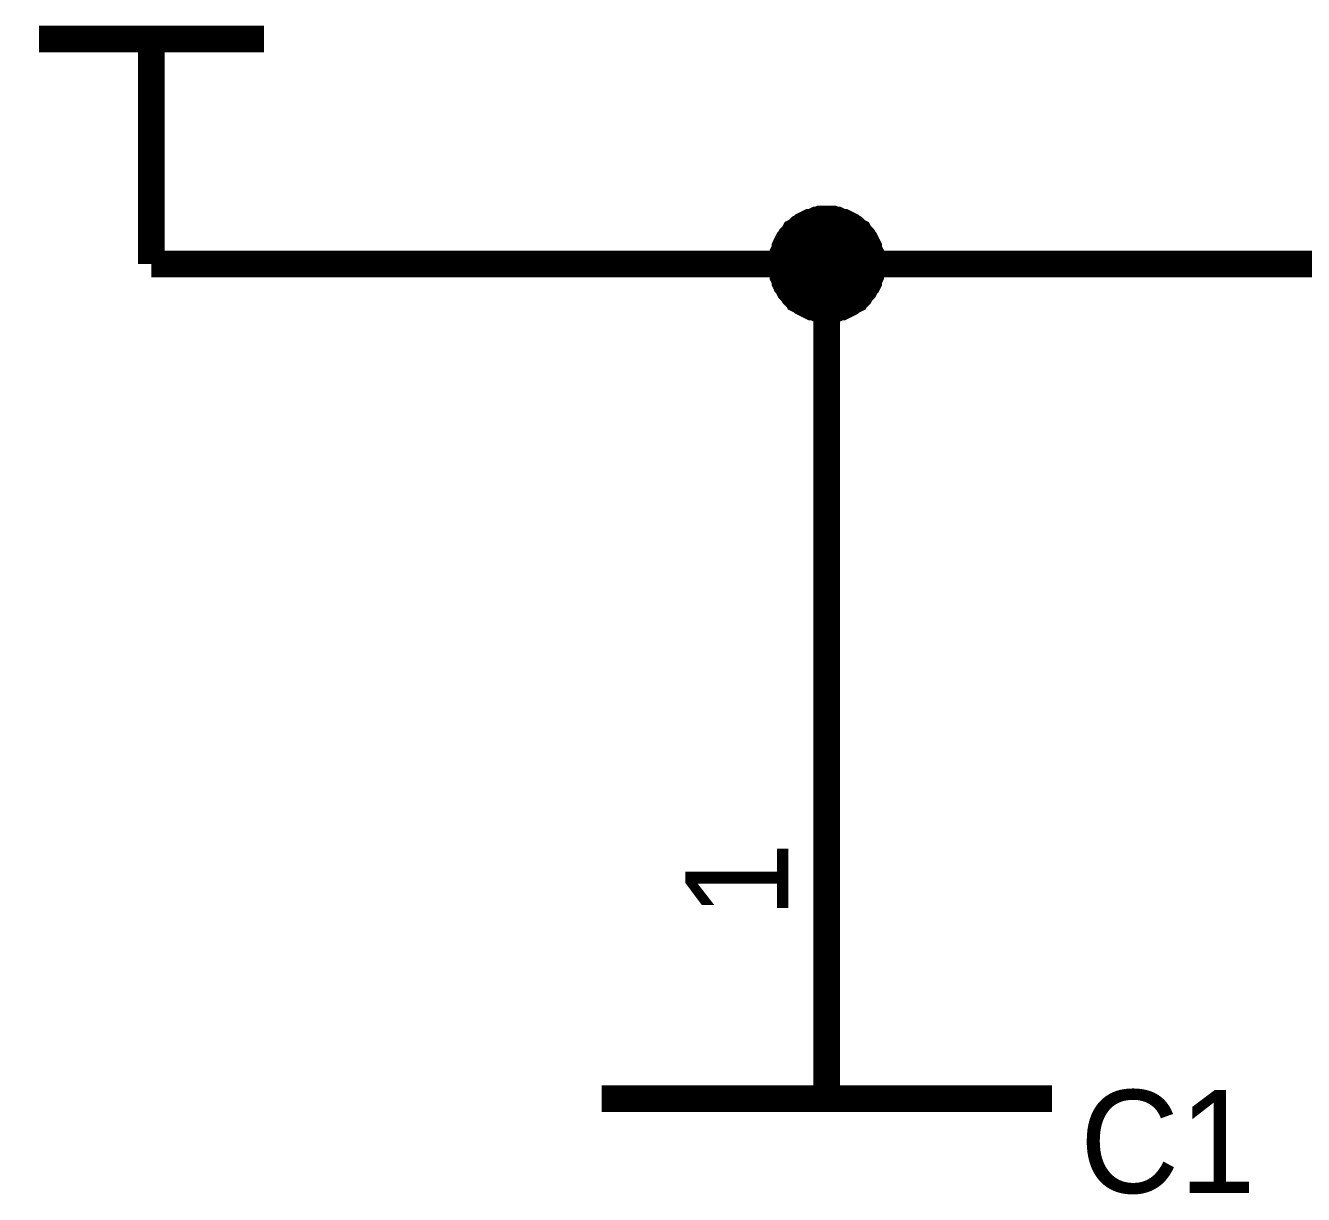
# Model space of a CAD drawing. Header units: inches. Extents: x 0 to 9.5, y -0.61 to 7.51.
# Drawn here: x 3.445 to 4.012, y 5.687 to 6.206 of the extents above; entities that cross this region are included whole.
import ezdxf

# ---------------------------------------------------------------- set-up
doc = ezdxf.new("R2010")
doc.units = ezdxf.units.IN
doc.header["$MEASUREMENT"] = 0
doc.layers.add('Sheet', color=255, linetype='Continuous')

msp = doc.modelspace()

# ---------------------------------------------------------------- linework, layer by layer
at = {"layer": 'Sheet'}
for points, const_width in [([(3.4507, 6.19987), (3.55061, 6.19987)], 0.0118), ([(3.50065, 6.09994), (3.50065, 6.19987)], 0.0118), ([(3.7804, 6.09994), (3.7804, 6.10089), (3.7804, 6.10184), (3.7804, 6.10279), (3.78087, 6.10374), (3.78087, 6.1047), (3.78135, 6.10565), (3.78183, 6.1066), (3.78183, 6.10755), (3.7823, 6.1085), (3.78278, 6.10945), (3.78325, 6.11041), (3.78373, 6.11088), (3.7842, 6.11183), (3.78516, 6.11279), (3.78563, 6.11326), (3.78611, 6.11421), (3.78706, 6.11469), (3.78754, 6.11516), (3.78849, 6.11612), (3.78944, 6.11659), (3.78991, 6.11707), (3.79087, 6.11754), (3.79182, 6.11802), (3.79277, 6.1185), (3.79372, 6.1185), (3.79467, 6.11897), (3.79562, 6.11945), (3.79657, 6.11945), (3.79753, 6.11992), (3.79848, 6.11992), (3.79943, 6.11992), (3.80038, 6.11992)], 0.0118), ([(3.7804, 6.09994), (3.7804, 6.10089), (3.7804, 6.10184), (3.7804, 6.10279), (3.78087, 6.10374), (3.78087, 6.1047), (3.78135, 6.10565), (3.78183, 6.1066), (3.78183, 6.10755), (3.7823, 6.1085), (3.78278, 6.10945), (3.78325, 6.11041), (3.78373, 6.11088), (3.7842, 6.11183), (3.78516, 6.11279), (3.78563, 6.11326), (3.78611, 6.11421), (3.78706, 6.11469), (3.78754, 6.11516), (3.78849, 6.11612), (3.78944, 6.11659), (3.78991, 6.11707), (3.79087, 6.11754), (3.79182, 6.11802), (3.79277, 6.1185), (3.79372, 6.1185), (3.79467, 6.11897), (3.79562, 6.11945), (3.79657, 6.11945), (3.79753, 6.11992), (3.79848, 6.11992), (3.79943, 6.11992), (3.80038, 6.11992)], 0.0118), ([(3.7804, 6.09994), (3.7804, 6.10089), (3.7804, 6.10184), (3.7804, 6.10279), (3.78087, 6.10374), (3.78087, 6.1047), (3.78135, 6.10565), (3.78183, 6.1066), (3.78183, 6.10755), (3.7823, 6.1085), (3.78278, 6.10945), (3.78325, 6.11041), (3.78373, 6.11088), (3.7842, 6.11183), (3.78516, 6.11279), (3.78563, 6.11326), (3.78611, 6.11421), (3.78706, 6.11469), (3.78754, 6.11516), (3.78849, 6.11612), (3.78944, 6.11659), (3.78991, 6.11707), (3.79087, 6.11754), (3.79182, 6.11802), (3.79277, 6.1185), (3.79372, 6.1185), (3.79467, 6.11897), (3.79562, 6.11945), (3.79657, 6.11945), (3.79753, 6.11992), (3.79848, 6.11992), (3.79943, 6.11992), (3.80038, 6.11992)], 0.0118), ([(3.7804, 6.09994), (3.7804, 6.10089), (3.7804, 6.10184), (3.7804, 6.10279), (3.78087, 6.10374), (3.78087, 6.1047), (3.78135, 6.10565), (3.78183, 6.1066), (3.78183, 6.10755), (3.7823, 6.1085), (3.78278, 6.10945), (3.78325, 6.11041), (3.78373, 6.11088), (3.7842, 6.11183), (3.78516, 6.11279), (3.78563, 6.11326), (3.78611, 6.11421), (3.78706, 6.11469), (3.78754, 6.11516), (3.78849, 6.11612), (3.78944, 6.11659), (3.78991, 6.11707), (3.79087, 6.11754), (3.79182, 6.11802), (3.79277, 6.1185), (3.79372, 6.1185), (3.79467, 6.11897), (3.79562, 6.11945), (3.79657, 6.11945), (3.79753, 6.11992), (3.79848, 6.11992), (3.79943, 6.11992), (3.80038, 6.11992)], 0.0118), ([(3.80038, 6.11992), (3.80038, 6.11992)], 0.0118), ([(3.80038, 6.11992), (3.80133, 6.11992), (3.80228, 6.11992), (3.80324, 6.11992), (3.80419, 6.11945), (3.80514, 6.11945), (3.80609, 6.11897), (3.80704, 6.1185), (3.80799, 6.1185), (3.80894, 6.11802), (3.8099, 6.11754), (3.81085, 6.11707), (3.81132, 6.11659), (3.81227, 6.11612), (3.81323, 6.11516), (3.8137, 6.11469), (3.81465, 6.11421), (3.81513, 6.11326), (3.8156, 6.11279), (3.81656, 6.11183), (3.81703, 6.11088), (3.81751, 6.11041), (3.81798, 6.10945), (3.81846, 6.1085), (3.81894, 6.10755), (3.81894, 6.1066), (3.81941, 6.10565), (3.81989, 6.1047), (3.81989, 6.10374), (3.82036, 6.10279), (3.82036, 6.10184), (3.82036, 6.10089), (3.82036, 6.09994)], 0.0118), ([(3.80038, 6.11992), (3.80038, 6.11992)], 0.0118), ([(3.80038, 6.11992), (3.80133, 6.11992), (3.80228, 6.11992), (3.80324, 6.11992), (3.80419, 6.11945), (3.80514, 6.11945), (3.80609, 6.11897), (3.80704, 6.1185), (3.80799, 6.1185), (3.80894, 6.11802), (3.8099, 6.11754), (3.81085, 6.11707), (3.81132, 6.11659), (3.81227, 6.11612), (3.81323, 6.11516), (3.8137, 6.11469), (3.81465, 6.11421), (3.81513, 6.11326), (3.8156, 6.11279), (3.81656, 6.11183), (3.81703, 6.11088), (3.81751, 6.11041), (3.81798, 6.10945), (3.81846, 6.1085), (3.81894, 6.10755), (3.81894, 6.1066), (3.81941, 6.10565), (3.81989, 6.1047), (3.81989, 6.10374), (3.82036, 6.10279), (3.82036, 6.10184), (3.82036, 6.10089), (3.82036, 6.09994)], 0.0118), ([(3.80038, 6.11992), (3.80038, 6.11992)], 0.0118), ([(3.80038, 6.11992), (3.80133, 6.11992), (3.80228, 6.11992), (3.80324, 6.11992), (3.80419, 6.11945), (3.80514, 6.11945), (3.80609, 6.11897), (3.80704, 6.1185), (3.80799, 6.1185), (3.80894, 6.11802), (3.8099, 6.11754), (3.81085, 6.11707), (3.81132, 6.11659), (3.81227, 6.11612), (3.81323, 6.11516), (3.8137, 6.11469), (3.81465, 6.11421), (3.81513, 6.11326), (3.8156, 6.11279), (3.81656, 6.11183), (3.81703, 6.11088), (3.81751, 6.11041), (3.81798, 6.10945), (3.81846, 6.1085), (3.81894, 6.10755), (3.81894, 6.1066), (3.81941, 6.10565), (3.81989, 6.1047), (3.81989, 6.10374), (3.82036, 6.10279), (3.82036, 6.10184), (3.82036, 6.10089), (3.82036, 6.09994)], 0.0118), ([(3.80038, 6.11992), (3.80038, 6.11992)], 0.0118), ([(3.80038, 6.11992), (3.80133, 6.11992), (3.80228, 6.11992), (3.80324, 6.11992), (3.80419, 6.11945), (3.80514, 6.11945), (3.80609, 6.11897), (3.80704, 6.1185), (3.80799, 6.1185), (3.80894, 6.11802), (3.8099, 6.11754), (3.81085, 6.11707), (3.81132, 6.11659), (3.81227, 6.11612), (3.81323, 6.11516), (3.8137, 6.11469), (3.81465, 6.11421), (3.81513, 6.11326), (3.8156, 6.11279), (3.81656, 6.11183), (3.81703, 6.11088), (3.81751, 6.11041), (3.81798, 6.10945), (3.81846, 6.1085), (3.81894, 6.10755), (3.81894, 6.1066), (3.81941, 6.10565), (3.81989, 6.1047), (3.81989, 6.10374), (3.82036, 6.10279), (3.82036, 6.10184), (3.82036, 6.10089), (3.82036, 6.09994)], 0.0118), ([(3.7804, 6.09994), (3.7804, 6.10089), (3.7804, 6.10184), (3.7804, 6.10279), (3.78087, 6.10374), (3.78087, 6.1047), (3.78135, 6.10565), (3.78183, 6.1066), (3.78183, 6.10755), (3.7823, 6.1085), (3.78278, 6.10945), (3.78325, 6.11041), (3.78373, 6.11088), (3.7842, 6.11183), (3.78516, 6.11279), (3.78563, 6.11326), (3.78611, 6.11421), (3.78706, 6.11469), (3.78754, 6.11516), (3.78849, 6.11612), (3.78944, 6.11659), (3.78991, 6.11707), (3.79087, 6.11754), (3.79182, 6.11802), (3.79277, 6.1185), (3.79372, 6.1185), (3.79467, 6.11897), (3.79562, 6.11945), (3.79657, 6.11945), (3.79753, 6.11992), (3.79848, 6.11992), (3.79943, 6.11992), (3.80038, 6.11992)], 0.0039), ([(3.7804, 6.09994), (3.7804, 6.10089), (3.7804, 6.10184), (3.7804, 6.10279), (3.78087, 6.10374), (3.78087, 6.1047), (3.78135, 6.10565), (3.78183, 6.1066), (3.78183, 6.10755), (3.7823, 6.1085), (3.78278, 6.10945), (3.78325, 6.11041), (3.78373, 6.11088), (3.7842, 6.11183), (3.78516, 6.11279), (3.78563, 6.11326), (3.78611, 6.11421), (3.78706, 6.11469), (3.78754, 6.11516), (3.78849, 6.11612), (3.78944, 6.11659), (3.78991, 6.11707), (3.79087, 6.11754), (3.79182, 6.11802), (3.79277, 6.1185), (3.79372, 6.1185), (3.79467, 6.11897), (3.79562, 6.11945), (3.79657, 6.11945), (3.79753, 6.11992), (3.79848, 6.11992), (3.79943, 6.11992), (3.80038, 6.11992)], 0.0039), ([(3.7804, 6.09994), (3.7804, 6.10089), (3.7804, 6.10184), (3.7804, 6.10279), (3.78087, 6.10374), (3.78087, 6.1047), (3.78135, 6.10565), (3.78183, 6.1066), (3.78183, 6.10755), (3.7823, 6.1085), (3.78278, 6.10945), (3.78325, 6.11041), (3.78373, 6.11088), (3.7842, 6.11183), (3.78516, 6.11279), (3.78563, 6.11326), (3.78611, 6.11421), (3.78706, 6.11469), (3.78754, 6.11516), (3.78849, 6.11612), (3.78944, 6.11659), (3.78991, 6.11707), (3.79087, 6.11754), (3.79182, 6.11802), (3.79277, 6.1185), (3.79372, 6.1185), (3.79467, 6.11897), (3.79562, 6.11945), (3.79657, 6.11945), (3.79753, 6.11992), (3.79848, 6.11992), (3.79943, 6.11992), (3.80038, 6.11992)], 0.0039), ([(3.7804, 6.09994), (3.7804, 6.10089), (3.7804, 6.10184), (3.7804, 6.10279), (3.78087, 6.10374), (3.78087, 6.1047), (3.78135, 6.10565), (3.78183, 6.1066), (3.78183, 6.10755), (3.7823, 6.1085), (3.78278, 6.10945), (3.78325, 6.11041), (3.78373, 6.11088), (3.7842, 6.11183), (3.78516, 6.11279), (3.78563, 6.11326), (3.78611, 6.11421), (3.78706, 6.11469), (3.78754, 6.11516), (3.78849, 6.11612), (3.78944, 6.11659), (3.78991, 6.11707), (3.79087, 6.11754), (3.79182, 6.11802), (3.79277, 6.1185), (3.79372, 6.1185), (3.79467, 6.11897), (3.79562, 6.11945), (3.79657, 6.11945), (3.79753, 6.11992), (3.79848, 6.11992), (3.79943, 6.11992), (3.80038, 6.11992)], 0.0039), ([(3.80038, 6.11992), (3.80038, 6.11992)], 0.0039), ([(3.80038, 6.11992), (3.80133, 6.11992), (3.80228, 6.11992), (3.80324, 6.11992), (3.80419, 6.11945), (3.80514, 6.11945), (3.80609, 6.11897), (3.80704, 6.1185), (3.80799, 6.1185), (3.80894, 6.11802), (3.8099, 6.11754), (3.81085, 6.11707), (3.81132, 6.11659), (3.81227, 6.11612), (3.81323, 6.11516), (3.8137, 6.11469), (3.81465, 6.11421), (3.81513, 6.11326), (3.8156, 6.11279), (3.81656, 6.11183), (3.81703, 6.11088), (3.81751, 6.11041), (3.81798, 6.10945), (3.81846, 6.1085), (3.81894, 6.10755), (3.81894, 6.1066), (3.81941, 6.10565), (3.81989, 6.1047), (3.81989, 6.10374), (3.82036, 6.10279), (3.82036, 6.10184), (3.82036, 6.10089), (3.82036, 6.09994)], 0.0039), ([(3.80038, 6.11992), (3.80038, 6.11992)], 0.0039), ([(3.80038, 6.11992), (3.80133, 6.11992), (3.80228, 6.11992), (3.80324, 6.11992), (3.80419, 6.11945), (3.80514, 6.11945), (3.80609, 6.11897), (3.80704, 6.1185), (3.80799, 6.1185), (3.80894, 6.11802), (3.8099, 6.11754), (3.81085, 6.11707), (3.81132, 6.11659), (3.81227, 6.11612), (3.81323, 6.11516), (3.8137, 6.11469), (3.81465, 6.11421), (3.81513, 6.11326), (3.8156, 6.11279), (3.81656, 6.11183), (3.81703, 6.11088), (3.81751, 6.11041), (3.81798, 6.10945), (3.81846, 6.1085), (3.81894, 6.10755), (3.81894, 6.1066), (3.81941, 6.10565), (3.81989, 6.1047), (3.81989, 6.10374), (3.82036, 6.10279), (3.82036, 6.10184), (3.82036, 6.10089), (3.82036, 6.09994)], 0.0039), ([(3.80038, 6.11992), (3.80038, 6.11992)], 0.0039), ([(3.80038, 6.11992), (3.80133, 6.11992), (3.80228, 6.11992), (3.80324, 6.11992), (3.80419, 6.11945), (3.80514, 6.11945), (3.80609, 6.11897), (3.80704, 6.1185), (3.80799, 6.1185), (3.80894, 6.11802), (3.8099, 6.11754), (3.81085, 6.11707), (3.81132, 6.11659), (3.81227, 6.11612), (3.81323, 6.11516), (3.8137, 6.11469), (3.81465, 6.11421), (3.81513, 6.11326), (3.8156, 6.11279), (3.81656, 6.11183), (3.81703, 6.11088), (3.81751, 6.11041), (3.81798, 6.10945), (3.81846, 6.1085), (3.81894, 6.10755), (3.81894, 6.1066), (3.81941, 6.10565), (3.81989, 6.1047), (3.81989, 6.10374), (3.82036, 6.10279), (3.82036, 6.10184), (3.82036, 6.10089), (3.82036, 6.09994)], 0.0039), ([(3.80038, 6.11992), (3.80038, 6.11992)], 0.0039), ([(3.80038, 6.11992), (3.80133, 6.11992), (3.80228, 6.11992), (3.80324, 6.11992), (3.80419, 6.11945), (3.80514, 6.11945), (3.80609, 6.11897), (3.80704, 6.1185), (3.80799, 6.1185), (3.80894, 6.11802), (3.8099, 6.11754), (3.81085, 6.11707), (3.81132, 6.11659), (3.81227, 6.11612), (3.81323, 6.11516), (3.8137, 6.11469), (3.81465, 6.11421), (3.81513, 6.11326), (3.8156, 6.11279), (3.81656, 6.11183), (3.81703, 6.11088), (3.81751, 6.11041), (3.81798, 6.10945), (3.81846, 6.1085), (3.81894, 6.10755), (3.81894, 6.1066), (3.81941, 6.10565), (3.81989, 6.1047), (3.81989, 6.10374), (3.82036, 6.10279), (3.82036, 6.10184), (3.82036, 6.10089), (3.82036, 6.09994)], 0.0039), ([(4.70005, 6.09994), (4.2005, 6.09994), (3.80038, 6.09994), (3.50065, 6.09994)], 0.0118), ([(3.80038, 6.07995), (3.79943, 6.07995), (3.79848, 6.07995), (3.79753, 6.07995), (3.79657, 6.08043), (3.79562, 6.08043), (3.79467, 6.0809), (3.79372, 6.0809), (3.79277, 6.08138), (3.79182, 6.08185), (3.79087, 6.08233), (3.78991, 6.0828), (3.78944, 6.08328), (3.78849, 6.08376), (3.78754, 6.08423), (3.78706, 6.08518), (3.78611, 6.08566), (3.78563, 6.08614), (3.78516, 6.08709), (3.7842, 6.08804), (3.78373, 6.08852), (3.78325, 6.08947), (3.78278, 6.09042), (3.7823, 6.09089), (3.78183, 6.09185), (3.78183, 6.0928), (3.78135, 6.09375), (3.78087, 6.0947), (3.78087, 6.09565), (3.7804, 6.09661), (3.7804, 6.09803), (3.7804, 6.09898), (3.7804, 6.09994)], 0.0118), ([(3.7804, 6.09994), (3.7804, 6.09994)], 0.0118), ([(3.80038, 6.07995), (3.79943, 6.07995), (3.79848, 6.07995), (3.79753, 6.07995), (3.79657, 6.08043), (3.79562, 6.08043), (3.79467, 6.0809), (3.79372, 6.0809), (3.79277, 6.08138), (3.79182, 6.08185), (3.79087, 6.08233), (3.78991, 6.0828), (3.78944, 6.08328), (3.78849, 6.08376), (3.78754, 6.08423), (3.78706, 6.08518), (3.78611, 6.08566), (3.78563, 6.08614), (3.78516, 6.08709), (3.7842, 6.08804), (3.78373, 6.08852), (3.78325, 6.08947), (3.78278, 6.09042), (3.7823, 6.09089), (3.78183, 6.09185), (3.78183, 6.0928), (3.78135, 6.09375), (3.78087, 6.0947), (3.78087, 6.09565), (3.7804, 6.09661), (3.7804, 6.09803), (3.7804, 6.09898), (3.7804, 6.09994)], 0.0118), ([(3.7804, 6.09994), (3.7804, 6.09994)], 0.0118), ([(3.80038, 6.07995), (3.79943, 6.07995), (3.79848, 6.07995), (3.79753, 6.07995), (3.79657, 6.08043), (3.79562, 6.08043), (3.79467, 6.0809), (3.79372, 6.0809), (3.79277, 6.08138), (3.79182, 6.08185), (3.79087, 6.08233), (3.78991, 6.0828), (3.78944, 6.08328), (3.78849, 6.08376), (3.78754, 6.08423), (3.78706, 6.08518), (3.78611, 6.08566), (3.78563, 6.08614), (3.78516, 6.08709), (3.7842, 6.08804), (3.78373, 6.08852), (3.78325, 6.08947), (3.78278, 6.09042), (3.7823, 6.09089), (3.78183, 6.09185), (3.78183, 6.0928), (3.78135, 6.09375), (3.78087, 6.0947), (3.78087, 6.09565), (3.7804, 6.09661), (3.7804, 6.09803), (3.7804, 6.09898), (3.7804, 6.09994)], 0.0118), ([(3.7804, 6.09994), (3.7804, 6.09994)], 0.0118), ([(3.80038, 6.07995), (3.79943, 6.07995), (3.79848, 6.07995), (3.79753, 6.07995), (3.79657, 6.08043), (3.79562, 6.08043), (3.79467, 6.0809), (3.79372, 6.0809), (3.79277, 6.08138), (3.79182, 6.08185), (3.79087, 6.08233), (3.78991, 6.0828), (3.78944, 6.08328), (3.78849, 6.08376), (3.78754, 6.08423), (3.78706, 6.08518), (3.78611, 6.08566), (3.78563, 6.08614), (3.78516, 6.08709), (3.7842, 6.08804), (3.78373, 6.08852), (3.78325, 6.08947), (3.78278, 6.09042), (3.7823, 6.09089), (3.78183, 6.09185), (3.78183, 6.0928), (3.78135, 6.09375), (3.78087, 6.0947), (3.78087, 6.09565), (3.7804, 6.09661), (3.7804, 6.09803), (3.7804, 6.09898), (3.7804, 6.09994)], 0.0118), ([(3.7804, 6.09994), (3.7804, 6.09994)], 0.0118), ([(3.80038, 5.79965), (3.80038, 6.09994)], 0.0118), ([(3.82036, 6.09994), (3.82036, 6.09898), (3.82036, 6.09803), (3.82036, 6.09661), (3.81989, 6.09565), (3.81989, 6.0947), (3.81941, 6.09375), (3.81894, 6.0928), (3.81894, 6.09185), (3.81846, 6.09089), (3.81798, 6.09042), (3.81751, 6.08947), (3.81703, 6.08852), (3.81656, 6.08804), (3.8156, 6.08709), (3.81513, 6.08614), (3.81465, 6.08566), (3.8137, 6.08518), (3.81323, 6.08423), (3.81227, 6.08376), (3.81132, 6.08328), (3.81085, 6.0828), (3.8099, 6.08233), (3.80894, 6.08185), (3.80799, 6.08138), (3.80704, 6.0809), (3.80609, 6.0809), (3.80514, 6.08043), (3.80419, 6.08043), (3.80324, 6.07995), (3.80228, 6.07995), (3.80133, 6.07995), (3.80038, 6.07995)], 0.0118), ([(3.82036, 6.09994), (3.82036, 6.09898), (3.82036, 6.09803), (3.82036, 6.09661), (3.81989, 6.09565), (3.81989, 6.0947), (3.81941, 6.09375), (3.81894, 6.0928), (3.81894, 6.09185), (3.81846, 6.09089), (3.81798, 6.09042), (3.81751, 6.08947), (3.81703, 6.08852), (3.81656, 6.08804), (3.8156, 6.08709), (3.81513, 6.08614), (3.81465, 6.08566), (3.8137, 6.08518), (3.81323, 6.08423), (3.81227, 6.08376), (3.81132, 6.08328), (3.81085, 6.0828), (3.8099, 6.08233), (3.80894, 6.08185), (3.80799, 6.08138), (3.80704, 6.0809), (3.80609, 6.0809), (3.80514, 6.08043), (3.80419, 6.08043), (3.80324, 6.07995), (3.80228, 6.07995), (3.80133, 6.07995), (3.80038, 6.07995)], 0.0118), ([(3.82036, 6.09994), (3.82036, 6.09898), (3.82036, 6.09803), (3.82036, 6.09661), (3.81989, 6.09565), (3.81989, 6.0947), (3.81941, 6.09375), (3.81894, 6.0928), (3.81894, 6.09185), (3.81846, 6.09089), (3.81798, 6.09042), (3.81751, 6.08947), (3.81703, 6.08852), (3.81656, 6.08804), (3.8156, 6.08709), (3.81513, 6.08614), (3.81465, 6.08566), (3.8137, 6.08518), (3.81323, 6.08423), (3.81227, 6.08376), (3.81132, 6.08328), (3.81085, 6.0828), (3.8099, 6.08233), (3.80894, 6.08185), (3.80799, 6.08138), (3.80704, 6.0809), (3.80609, 6.0809), (3.80514, 6.08043), (3.80419, 6.08043), (3.80324, 6.07995), (3.80228, 6.07995), (3.80133, 6.07995), (3.80038, 6.07995)], 0.0118), ([(3.82036, 6.09994), (3.82036, 6.09898), (3.82036, 6.09803), (3.82036, 6.09661), (3.81989, 6.09565), (3.81989, 6.0947), (3.81941, 6.09375), (3.81894, 6.0928), (3.81894, 6.09185), (3.81846, 6.09089), (3.81798, 6.09042), (3.81751, 6.08947), (3.81703, 6.08852), (3.81656, 6.08804), (3.8156, 6.08709), (3.81513, 6.08614), (3.81465, 6.08566), (3.8137, 6.08518), (3.81323, 6.08423), (3.81227, 6.08376), (3.81132, 6.08328), (3.81085, 6.0828), (3.8099, 6.08233), (3.80894, 6.08185), (3.80799, 6.08138), (3.80704, 6.0809), (3.80609, 6.0809), (3.80514, 6.08043), (3.80419, 6.08043), (3.80324, 6.07995), (3.80228, 6.07995), (3.80133, 6.07995), (3.80038, 6.07995)], 0.0118), ([(3.82036, 6.09994), (3.82036, 6.09994), (3.82036, 6.09994), (3.82036, 6.09994), (3.82036, 6.09994), (3.82036, 6.09994), (3.82036, 6.09994), (3.82036, 6.09994), (3.82036, 6.09994), (3.82036, 6.09994), (3.82036, 6.09994), (3.82036, 6.09994), (3.82036, 6.09994), (3.82036, 6.09994), (3.82036, 6.09994), (3.82036, 6.09994), (3.82036, 6.09994), (3.82036, 6.09994), (3.82036, 6.09994), (3.82036, 6.09994), (3.82036, 6.09994), (3.82036, 6.09994), (3.82036, 6.09994), (3.82036, 6.09994), (3.82036, 6.09994), (3.82036, 6.09994), (3.82036, 6.09994), (3.82036, 6.09994), (3.82036, 6.09994), (3.82036, 6.09994), (3.82036, 6.09994), (3.82036, 6.09994), (3.82036, 6.09994)], 0.0118), ([(3.82036, 6.09994), (3.82036, 6.09994)], 0.0118), ([(3.82036, 6.09994), (3.82036, 6.09994), (3.82036, 6.09994), (3.82036, 6.09994), (3.82036, 6.09994), (3.82036, 6.09994), (3.82036, 6.09994), (3.82036, 6.09994), (3.82036, 6.09994), (3.82036, 6.09994), (3.82036, 6.09994), (3.82036, 6.09994), (3.82036, 6.09994), (3.82036, 6.09994), (3.82036, 6.09994), (3.82036, 6.09994), (3.82036, 6.09994), (3.82036, 6.09994), (3.82036, 6.09994), (3.82036, 6.09994), (3.82036, 6.09994), (3.82036, 6.09994), (3.82036, 6.09994), (3.82036, 6.09994), (3.82036, 6.09994), (3.82036, 6.09994), (3.82036, 6.09994), (3.82036, 6.09994), (3.82036, 6.09994), (3.82036, 6.09994), (3.82036, 6.09994), (3.82036, 6.09994), (3.82036, 6.09994)], 0.0118), ([(3.82036, 6.09994), (3.82036, 6.09994)], 0.0118), ([(3.82036, 6.09994), (3.82036, 6.09994), (3.82036, 6.09994), (3.82036, 6.09994), (3.82036, 6.09994), (3.82036, 6.09994), (3.82036, 6.09994), (3.82036, 6.09994), (3.82036, 6.09994), (3.82036, 6.09994), (3.82036, 6.09994), (3.82036, 6.09994), (3.82036, 6.09994), (3.82036, 6.09994), (3.82036, 6.09994), (3.82036, 6.09994), (3.82036, 6.09994), (3.82036, 6.09994), (3.82036, 6.09994), (3.82036, 6.09994), (3.82036, 6.09994), (3.82036, 6.09994), (3.82036, 6.09994), (3.82036, 6.09994), (3.82036, 6.09994), (3.82036, 6.09994), (3.82036, 6.09994), (3.82036, 6.09994), (3.82036, 6.09994), (3.82036, 6.09994), (3.82036, 6.09994), (3.82036, 6.09994), (3.82036, 6.09994)], 0.0118), ([(3.82036, 6.09994), (3.82036, 6.09994)], 0.0118), ([(3.82036, 6.09994), (3.82036, 6.09994), (3.82036, 6.09994), (3.82036, 6.09994), (3.82036, 6.09994), (3.82036, 6.09994), (3.82036, 6.09994), (3.82036, 6.09994), (3.82036, 6.09994), (3.82036, 6.09994), (3.82036, 6.09994), (3.82036, 6.09994), (3.82036, 6.09994), (3.82036, 6.09994), (3.82036, 6.09994), (3.82036, 6.09994), (3.82036, 6.09994), (3.82036, 6.09994), (3.82036, 6.09994), (3.82036, 6.09994), (3.82036, 6.09994), (3.82036, 6.09994), (3.82036, 6.09994), (3.82036, 6.09994), (3.82036, 6.09994), (3.82036, 6.09994), (3.82036, 6.09994), (3.82036, 6.09994), (3.82036, 6.09994), (3.82036, 6.09994), (3.82036, 6.09994), (3.82036, 6.09994), (3.82036, 6.09994)], 0.0118), ([(3.82036, 6.09994), (3.82036, 6.09994)], 0.0118), ([(3.80038, 6.07995), (3.79943, 6.07995), (3.79848, 6.07995), (3.79753, 6.07995), (3.79657, 6.08043), (3.79562, 6.08043), (3.79467, 6.0809), (3.79372, 6.0809), (3.79277, 6.08138), (3.79182, 6.08185), (3.79087, 6.08233), (3.78991, 6.0828), (3.78944, 6.08328), (3.78849, 6.08376), (3.78754, 6.08423), (3.78706, 6.08518), (3.78611, 6.08566), (3.78563, 6.08614), (3.78516, 6.08709), (3.7842, 6.08804), (3.78373, 6.08852), (3.78325, 6.08947), (3.78278, 6.09042), (3.7823, 6.09089), (3.78183, 6.09185), (3.78183, 6.0928), (3.78135, 6.09375), (3.78087, 6.0947), (3.78087, 6.09565), (3.7804, 6.09661), (3.7804, 6.09803), (3.7804, 6.09898), (3.7804, 6.09994)], 0.0039), ([(3.7804, 6.09994), (3.7804, 6.09994)], 0.0039), ([(3.80038, 6.07995), (3.79943, 6.07995), (3.79848, 6.07995), (3.79753, 6.07995), (3.79657, 6.08043), (3.79562, 6.08043), (3.79467, 6.0809), (3.79372, 6.0809), (3.79277, 6.08138), (3.79182, 6.08185), (3.79087, 6.08233), (3.78991, 6.0828), (3.78944, 6.08328), (3.78849, 6.08376), (3.78754, 6.08423), (3.78706, 6.08518), (3.78611, 6.08566), (3.78563, 6.08614), (3.78516, 6.08709), (3.7842, 6.08804), (3.78373, 6.08852), (3.78325, 6.08947), (3.78278, 6.09042), (3.7823, 6.09089), (3.78183, 6.09185), (3.78183, 6.0928), (3.78135, 6.09375), (3.78087, 6.0947), (3.78087, 6.09565), (3.7804, 6.09661), (3.7804, 6.09803), (3.7804, 6.09898), (3.7804, 6.09994)], 0.0039), ([(3.7804, 6.09994), (3.7804, 6.09994)], 0.0039), ([(3.80038, 6.07995), (3.79943, 6.07995), (3.79848, 6.07995), (3.79753, 6.07995), (3.79657, 6.08043), (3.79562, 6.08043), (3.79467, 6.0809), (3.79372, 6.0809), (3.79277, 6.08138), (3.79182, 6.08185), (3.79087, 6.08233), (3.78991, 6.0828), (3.78944, 6.08328), (3.78849, 6.08376), (3.78754, 6.08423), (3.78706, 6.08518), (3.78611, 6.08566), (3.78563, 6.08614), (3.78516, 6.08709), (3.7842, 6.08804), (3.78373, 6.08852), (3.78325, 6.08947), (3.78278, 6.09042), (3.7823, 6.09089), (3.78183, 6.09185), (3.78183, 6.0928), (3.78135, 6.09375), (3.78087, 6.0947), (3.78087, 6.09565), (3.7804, 6.09661), (3.7804, 6.09803), (3.7804, 6.09898), (3.7804, 6.09994)], 0.0039), ([(3.7804, 6.09994), (3.7804, 6.09994)], 0.0039), ([(3.80038, 6.07995), (3.79943, 6.07995), (3.79848, 6.07995), (3.79753, 6.07995), (3.79657, 6.08043), (3.79562, 6.08043), (3.79467, 6.0809), (3.79372, 6.0809), (3.79277, 6.08138), (3.79182, 6.08185), (3.79087, 6.08233), (3.78991, 6.0828), (3.78944, 6.08328), (3.78849, 6.08376), (3.78754, 6.08423), (3.78706, 6.08518), (3.78611, 6.08566), (3.78563, 6.08614), (3.78516, 6.08709), (3.7842, 6.08804), (3.78373, 6.08852), (3.78325, 6.08947), (3.78278, 6.09042), (3.7823, 6.09089), (3.78183, 6.09185), (3.78183, 6.0928), (3.78135, 6.09375), (3.78087, 6.0947), (3.78087, 6.09565), (3.7804, 6.09661), (3.7804, 6.09803), (3.7804, 6.09898), (3.7804, 6.09994)], 0.0039), ([(3.7804, 6.09994), (3.7804, 6.09994)], 0.0039), ([(3.82036, 6.09994), (3.82036, 6.09898), (3.82036, 6.09803), (3.82036, 6.09661), (3.81989, 6.09565), (3.81989, 6.0947), (3.81941, 6.09375), (3.81894, 6.0928), (3.81894, 6.09185), (3.81846, 6.09089), (3.81798, 6.09042), (3.81751, 6.08947), (3.81703, 6.08852), (3.81656, 6.08804), (3.8156, 6.08709), (3.81513, 6.08614), (3.81465, 6.08566), (3.8137, 6.08518), (3.81323, 6.08423), (3.81227, 6.08376), (3.81132, 6.08328), (3.81085, 6.0828), (3.8099, 6.08233), (3.80894, 6.08185), (3.80799, 6.08138), (3.80704, 6.0809), (3.80609, 6.0809), (3.80514, 6.08043), (3.80419, 6.08043), (3.80324, 6.07995), (3.80228, 6.07995), (3.80133, 6.07995), (3.80038, 6.07995)], 0.0039), ([(3.82036, 6.09994), (3.82036, 6.09898), (3.82036, 6.09803), (3.82036, 6.09661), (3.81989, 6.09565), (3.81989, 6.0947), (3.81941, 6.09375), (3.81894, 6.0928), (3.81894, 6.09185), (3.81846, 6.09089), (3.81798, 6.09042), (3.81751, 6.08947), (3.81703, 6.08852), (3.81656, 6.08804), (3.8156, 6.08709), (3.81513, 6.08614), (3.81465, 6.08566), (3.8137, 6.08518), (3.81323, 6.08423), (3.81227, 6.08376), (3.81132, 6.08328), (3.81085, 6.0828), (3.8099, 6.08233), (3.80894, 6.08185), (3.80799, 6.08138), (3.80704, 6.0809), (3.80609, 6.0809), (3.80514, 6.08043), (3.80419, 6.08043), (3.80324, 6.07995), (3.80228, 6.07995), (3.80133, 6.07995), (3.80038, 6.07995)], 0.0039), ([(3.82036, 6.09994), (3.82036, 6.09898), (3.82036, 6.09803), (3.82036, 6.09661), (3.81989, 6.09565), (3.81989, 6.0947), (3.81941, 6.09375), (3.81894, 6.0928), (3.81894, 6.09185), (3.81846, 6.09089), (3.81798, 6.09042), (3.81751, 6.08947), (3.81703, 6.08852), (3.81656, 6.08804), (3.8156, 6.08709), (3.81513, 6.08614), (3.81465, 6.08566), (3.8137, 6.08518), (3.81323, 6.08423), (3.81227, 6.08376), (3.81132, 6.08328), (3.81085, 6.0828), (3.8099, 6.08233), (3.80894, 6.08185), (3.80799, 6.08138), (3.80704, 6.0809), (3.80609, 6.0809), (3.80514, 6.08043), (3.80419, 6.08043), (3.80324, 6.07995), (3.80228, 6.07995), (3.80133, 6.07995), (3.80038, 6.07995)], 0.0039), ([(3.82036, 6.09994), (3.82036, 6.09898), (3.82036, 6.09803), (3.82036, 6.09661), (3.81989, 6.09565), (3.81989, 6.0947), (3.81941, 6.09375), (3.81894, 6.0928), (3.81894, 6.09185), (3.81846, 6.09089), (3.81798, 6.09042), (3.81751, 6.08947), (3.81703, 6.08852), (3.81656, 6.08804), (3.8156, 6.08709), (3.81513, 6.08614), (3.81465, 6.08566), (3.8137, 6.08518), (3.81323, 6.08423), (3.81227, 6.08376), (3.81132, 6.08328), (3.81085, 6.0828), (3.8099, 6.08233), (3.80894, 6.08185), (3.80799, 6.08138), (3.80704, 6.0809), (3.80609, 6.0809), (3.80514, 6.08043), (3.80419, 6.08043), (3.80324, 6.07995), (3.80228, 6.07995), (3.80133, 6.07995), (3.80038, 6.07995)], 0.0039), ([(3.82036, 6.09994), (3.82036, 6.09994), (3.82036, 6.09994), (3.82036, 6.09994), (3.82036, 6.09994), (3.82036, 6.09994), (3.82036, 6.09994), (3.82036, 6.09994), (3.82036, 6.09994), (3.82036, 6.09994), (3.82036, 6.09994), (3.82036, 6.09994), (3.82036, 6.09994), (3.82036, 6.09994), (3.82036, 6.09994), (3.82036, 6.09994), (3.82036, 6.09994), (3.82036, 6.09994), (3.82036, 6.09994), (3.82036, 6.09994), (3.82036, 6.09994), (3.82036, 6.09994), (3.82036, 6.09994), (3.82036, 6.09994), (3.82036, 6.09994), (3.82036, 6.09994), (3.82036, 6.09994), (3.82036, 6.09994), (3.82036, 6.09994), (3.82036, 6.09994), (3.82036, 6.09994), (3.82036, 6.09994), (3.82036, 6.09994)], 0.0039), ([(3.82036, 6.09994), (3.82036, 6.09994)], 0.0039), ([(3.82036, 6.09994), (3.82036, 6.09994), (3.82036, 6.09994), (3.82036, 6.09994), (3.82036, 6.09994), (3.82036, 6.09994), (3.82036, 6.09994), (3.82036, 6.09994), (3.82036, 6.09994), (3.82036, 6.09994), (3.82036, 6.09994), (3.82036, 6.09994), (3.82036, 6.09994), (3.82036, 6.09994), (3.82036, 6.09994), (3.82036, 6.09994), (3.82036, 6.09994), (3.82036, 6.09994), (3.82036, 6.09994), (3.82036, 6.09994), (3.82036, 6.09994), (3.82036, 6.09994), (3.82036, 6.09994), (3.82036, 6.09994), (3.82036, 6.09994), (3.82036, 6.09994), (3.82036, 6.09994), (3.82036, 6.09994), (3.82036, 6.09994), (3.82036, 6.09994), (3.82036, 6.09994), (3.82036, 6.09994), (3.82036, 6.09994)], 0.0039), ([(3.82036, 6.09994), (3.82036, 6.09994)], 0.0039), ([(3.82036, 6.09994), (3.82036, 6.09994), (3.82036, 6.09994), (3.82036, 6.09994), (3.82036, 6.09994), (3.82036, 6.09994), (3.82036, 6.09994), (3.82036, 6.09994), (3.82036, 6.09994), (3.82036, 6.09994), (3.82036, 6.09994), (3.82036, 6.09994), (3.82036, 6.09994), (3.82036, 6.09994), (3.82036, 6.09994), (3.82036, 6.09994), (3.82036, 6.09994), (3.82036, 6.09994), (3.82036, 6.09994), (3.82036, 6.09994), (3.82036, 6.09994), (3.82036, 6.09994), (3.82036, 6.09994), (3.82036, 6.09994), (3.82036, 6.09994), (3.82036, 6.09994), (3.82036, 6.09994), (3.82036, 6.09994), (3.82036, 6.09994), (3.82036, 6.09994), (3.82036, 6.09994), (3.82036, 6.09994), (3.82036, 6.09994)], 0.0039), ([(3.82036, 6.09994), (3.82036, 6.09994)], 0.0039), ([(3.82036, 6.09994), (3.82036, 6.09994), (3.82036, 6.09994), (3.82036, 6.09994), (3.82036, 6.09994), (3.82036, 6.09994), (3.82036, 6.09994), (3.82036, 6.09994), (3.82036, 6.09994), (3.82036, 6.09994), (3.82036, 6.09994), (3.82036, 6.09994), (3.82036, 6.09994), (3.82036, 6.09994), (3.82036, 6.09994), (3.82036, 6.09994), (3.82036, 6.09994), (3.82036, 6.09994), (3.82036, 6.09994), (3.82036, 6.09994), (3.82036, 6.09994), (3.82036, 6.09994), (3.82036, 6.09994), (3.82036, 6.09994), (3.82036, 6.09994), (3.82036, 6.09994), (3.82036, 6.09994), (3.82036, 6.09994), (3.82036, 6.09994), (3.82036, 6.09994), (3.82036, 6.09994), (3.82036, 6.09994), (3.82036, 6.09994)], 0.0039), ([(3.82036, 6.09994), (3.82036, 6.09994)], 0.0039), ([(3.80038, 5.7297), (3.80038, 5.79965)], 0.0118), ([(3.80038, 5.7297), (3.80038, 5.75968)], 0.0118), ([(3.90029, 5.7297), (3.70047, 5.7297)], 0.0118)]:
    msp.add_lwpolyline(points, dxfattribs=dict(at, const_width=const_width))
at = {"layer": 'Sheet', "const_width": 0.02}
msp.add_lwpolyline([(3.79, 6.1, 1), (3.81, 6.1, 1)], format="xyb", close=True, dxfattribs=at)

# ---------------------------------------------------------------- texts
at = {"layer": 'Sheet'}
msp.add_text('1', height=0.04569, rotation=90, dxfattribs=at).set_placement((3.78325, 5.80964))
msp.add_text('C1', height=0.045685, dxfattribs=at).set_placement((3.91266, 5.68782))

doc.saveas('drawing.dxf')
